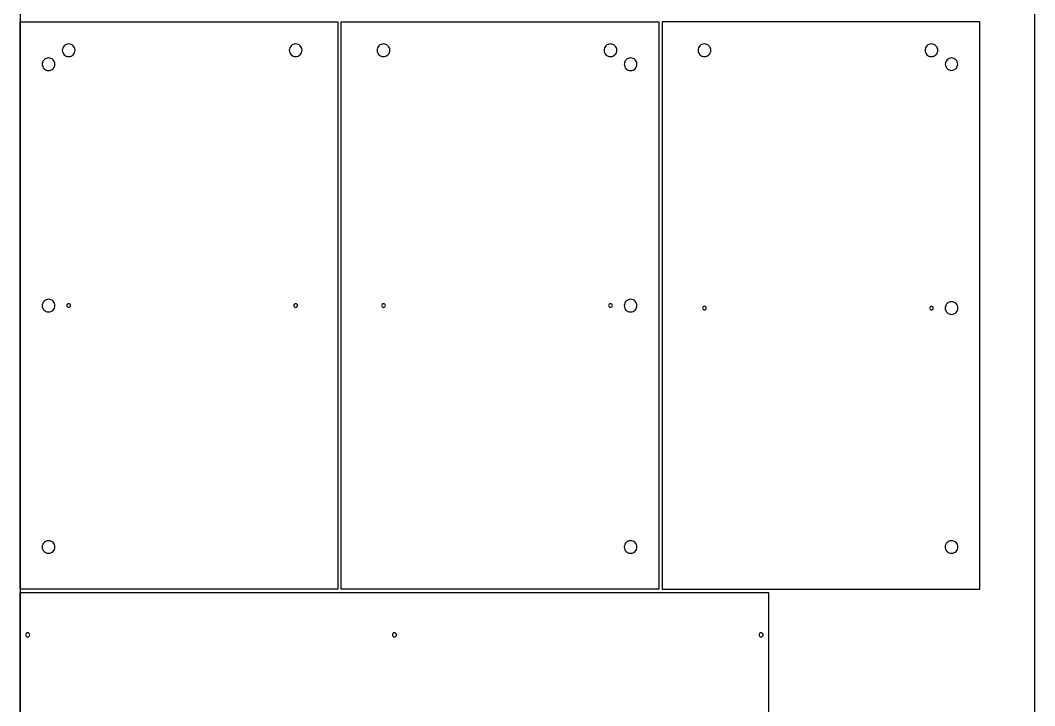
# Model space of a CAD drawing. Extents: x -841 to 5272, y -506 to 2808.
# Drawn here: x 3755 to 4975, y 970 to 1794 of the extents above; entities that cross this region are included whole.
import ezdxf

# ---------------------------------------------------------------- set-up
doc = ezdxf.new("R2010")
doc.units = 0
doc.layers.add('DEFAULT_LAYER0', color=1, linetype='CONTINUOUS')
doc.layers.add('LAYER_1', color=18, linetype='CONTINUOUS')

msp = doc.modelspace()

# ---------------------------------------------------------------- linework, layer by layer
at = {"layer": 'DEFAULT_LAYER0'}
for points in [[(3754.7, 0), (4974.7, 0), (4974.7, 2440), (3754.7, 2440)], [(4652.7, 1110), (4908.7, 1110), (4908.7, 1792), (4526.7, 1792), (4526.7, 1110)]]:
    msp.add_lwpolyline(points, close=True, dxfattribs=at)
for points in [[(3812.9, 1765.6, 0.414214), (3805.3, 1758, 0.414214), (3812.9, 1750.4, 0.414214), (3820.6, 1758, 0.414214)], [(4085.9, 1765.6, 0.414214), (4078.3, 1758, 0.414214), (4085.9, 1750.4, 0.414214), (4093.6, 1758, 0.414214)], [(4191.5, 1765.6, 0.414214), (4183.9, 1758, 0.414214), (4191.5, 1750.4, 0.414214), (4199.2, 1758, 0.414214)], [(4464.5, 1765.6, 0.414214), (4456.9, 1758, 0.414214), (4464.5, 1750.4, 0.414214), (4472.2, 1758, 0.414214)], [(4577.5, 1765.6, 0.414214), (4569.9, 1758, 0.414214), (4577.5, 1750.4, 0.414214), (4585.2, 1758, 0.414214)], [(4850.5, 1765.6, 0.414214), (4842.9, 1758, 0.414214), (4850.5, 1750.4, 0.414214), (4858.2, 1758, 0.414214)], [(3788.7, 1748.8, 0.414214), (3781.1, 1741.2, 0.414214), (3788.7, 1733.6, 0.414214), (3796.4, 1741.2, 0.414214)], [(4488.7, 1748.8, 0.414214), (4481.1, 1741.2, 0.414214), (4488.7, 1733.6, 0.414214), (4496.4, 1741.2, 0.414214)], [(4874.7, 1748.7, 0.414214), (4867.2, 1741.2, 0.414214), (4874.7, 1733.7, 0.414214), (4882.2, 1741.2, 0.414214)], [(3788.7, 1458.6, 0.414214), (3781.1, 1451, 0.414214), (3788.7, 1443.4, 0.414214), (3796.4, 1451, 0.414214)], [(3812.9, 1453.2, 0.414214), (3810.7, 1451, 0.414214), (3812.9, 1448.8, 0.414214), (3815.2, 1451, 0.414214)], [(4085.9, 1453.2, 0.414214), (4083.7, 1451, 0.414214), (4085.9, 1448.8, 0.414214), (4088.2, 1451, 0.414214)], [(4191.5, 1453.2, 0.414214), (4189.3, 1451, 0.414214), (4191.5, 1448.8, 0.414214), (4193.8, 1451, 0.414214)], [(4464.5, 1453.2, 0.414214), (4462.3, 1451, 0.414214), (4464.5, 1448.8, 0.414214), (4466.8, 1451, 0.414214)], [(4488.7, 1458.6, 0.414214), (4481.1, 1451, 0.414214), (4488.7, 1443.4, 0.414214), (4496.4, 1451, 0.414214)], [(4874.7, 1455.6, 0.414214), (4867.1, 1448, 0.414214), (4874.7, 1440.4, 0.414214), (4882.4, 1448, 0.414214)], [(4577.5, 1450.2, 0.414214), (4575.3, 1448, 0.414214), (4577.5, 1445.8, 0.414214), (4579.8, 1448, 0.414214)], [(4850.5, 1450.2, 0.414214), (4848.3, 1448, 0.414214), (4850.5, 1445.8, 0.414214), (4852.8, 1448, 0.414214)], [(3788.7, 1168.4, 0.414214), (3781.1, 1160.8, 0.414214), (3788.7, 1153.2, 0.414214), (3796.4, 1160.8, 0.414214)], [(4488.7, 1168.4, 0.414214), (4481.1, 1160.8, 0.414214), (4488.7, 1153.2, 0.414214), (4496.4, 1160.8, 0.414214)], [(4874.7, 1168.4, 0.414214), (4867.1, 1160.8, 0.414214), (4874.7, 1153.2, 0.414214), (4882.4, 1160.8, 0.414214)], [(3763.7, 1057.7, 0.414214), (3761.2, 1055.2, 0.414214), (3763.7, 1052.7, 0.414214), (3766.2, 1055.2, 0.414214)], [(4204.7, 1057.7, 0.414214), (4202.2, 1055.2, 0.414214), (4204.7, 1052.7, 0.414214), (4207.2, 1055.2, 0.414214)], [(4645.7, 1057.7, 0.414214), (4643.2, 1055.2, 0.414214), (4645.7, 1052.7, 0.414214), (4648.2, 1055.2, 0.414214)]]:
    msp.add_lwpolyline(points, format="xyb", close=True, dxfattribs=at)
at = {"layer": 'LAYER_1'}
for points in [[(4136.7, 1110), (3754.7, 1110), (3754.7, 1792), (4136.7, 1792)], [(4522.6, 1110), (4140.6, 1110), (4140.7, 1792), (4522.7, 1792)], [(4654.7, 706), (3754.7, 706), (3754.7, 1106), (4654.7, 1106)]]:
    msp.add_lwpolyline(points, close=True, dxfattribs=at)

doc.saveas('drawing.dxf')
